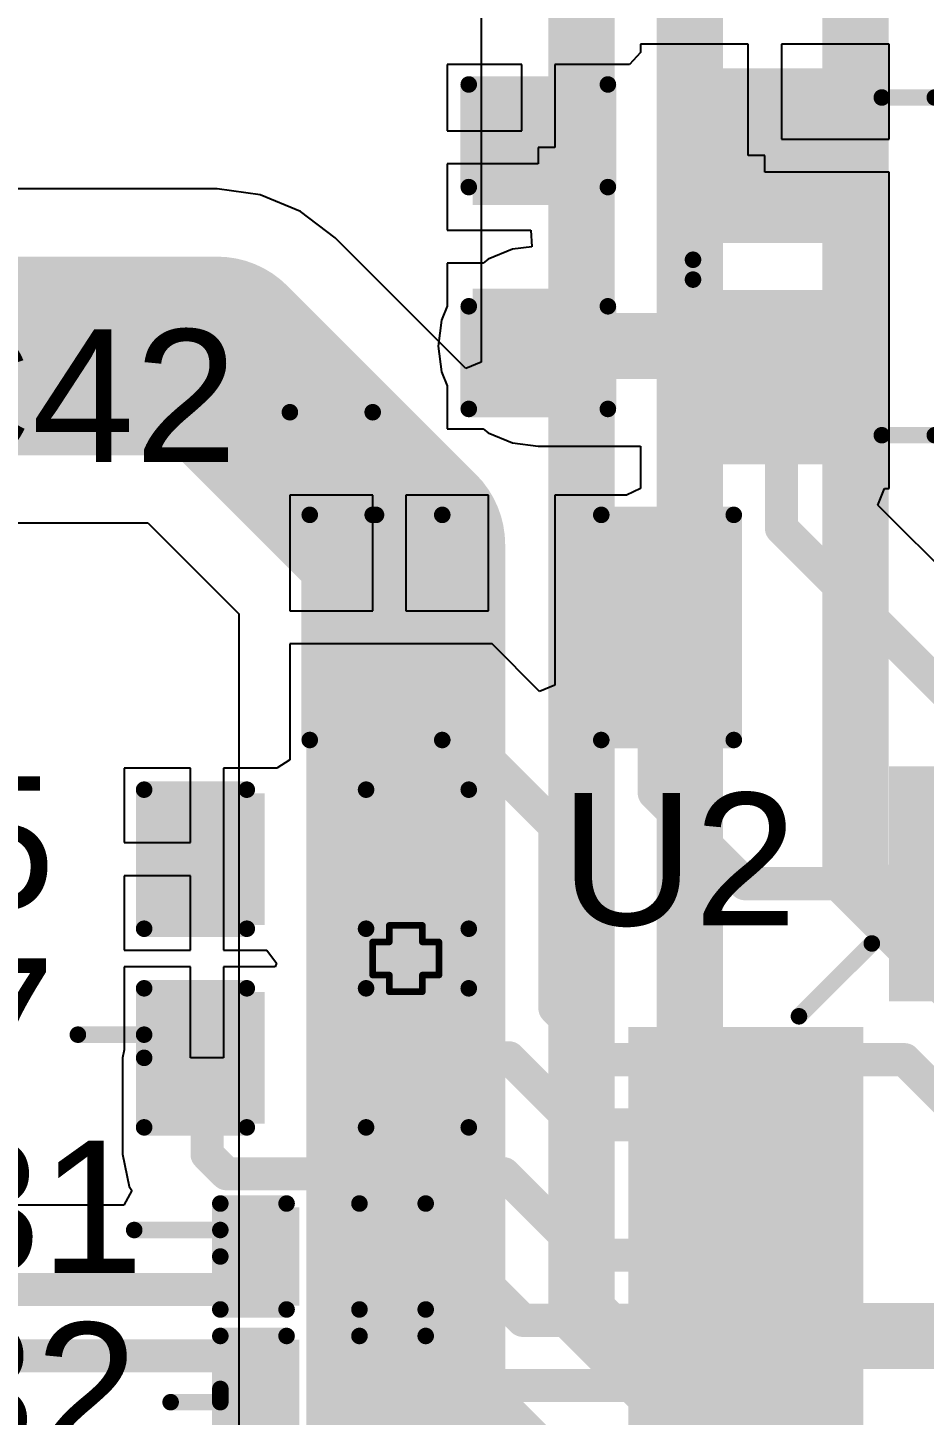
# Model space of a CAD drawing. Header units: millimetres. Extents: x -2.4 to 8.6, y -1 to 5.2.
# Drawn here: x 0.5809 to 0.8515, y 0.5521 to 0.9711 of the extents above; entities that cross this region are included whole.
import ezdxf

# ---------------------------------------------------------------- set-up
doc = ezdxf.new("R2010")
doc.units = ezdxf.units.MM
doc.header["$MEASUREMENT"] = 0
for name, color, linetype in [('BottomLayer', 5, 'Continuous'), ('BottomSolder', 6, 'Continuous'), ('DrillDrawing', 1, 'Continuous'), ('Mechanical2', 216, 'Continuous'), ('TopLayer', 1, 'Continuous'), ('TopOverlay', 2, 'Continuous'), ('TopPaste', 8, 'Continuous'), ('TopSolder', 216, 'Continuous'), ('ViaHoleLayer', 16, 'Continuous')]:
    doc.layers.add(name, color=color, linetype=linetype)
doc.styles.add('Arial', font='', dxfattribs={"height": 0.2})
doc.styles.get('Arial').set_extended_font_data('Arial')

# ---------------------------------------------------------------- blocks, each defined once
blk = doc.blocks.new('3TJ481920NYLBC_8')
at = {"layer": 'TopLayer'}
for points in [[(-0.07087, 0.05709), (-0.01575, 0.05709), (-0.01575, 0.00984), (-0.07087, 0.00984)], [(0.01575, 0.05709), (0.07087, 0.05709), (0.07087, 0.00984), (0.01575, 0.00984)], [(-0.07087, -0.00984), (-0.01575, -0.00984), (-0.01575, -0.05709), (-0.07087, -0.05709)], [(0.01575, -0.00984), (0.07087, -0.00984), (0.07087, -0.05709), (0.01575, -0.05709)]]:
    blk.add_hatch(color=1, dxfattribs=at).paths.add_polyline_path(points)
at = {"layer": 'TopPaste'}
for points in [[(-0.07087, 0.05709), (-0.01575, 0.05709), (-0.01575, 0.00984), (-0.07087, 0.00984)], [(0.01575, 0.05709), (0.07087, 0.05709), (0.07087, 0.00984), (0.01575, 0.00984)], [(-0.07087, -0.00984), (-0.01575, -0.00984), (-0.01575, -0.05709), (-0.07087, -0.05709)], [(0.01575, -0.00984), (0.07087, -0.00984), (0.07087, -0.05709), (0.01575, -0.05709)]]:
    blk.add_hatch(color=8, dxfattribs=at).paths.add_polyline_path(points)
at = {"layer": 'TopSolder'}
for points in [[(-0.07362, 0.05984), (-0.01299, 0.05984), (-0.01299, 0.00709), (-0.07362, 0.00709)], [(0.01299, 0.05984), (0.07362, 0.05984), (0.07362, 0.00709), (0.01299, 0.00709)], [(-0.07362, -0.00709), (-0.01299, -0.00709), (-0.01299, -0.05984), (-0.07362, -0.05984)], [(0.01299, -0.00709), (0.07362, -0.00709), (0.07362, -0.05984), (0.01299, -0.05984)]]:
    blk.add_hatch(color=216, dxfattribs=at).paths.add_polyline_path(points)
at = {"layer": 'TopOverlay', "const_width": 0.005}
for points in [[(0.008, 0.051), (-0.008, 0.051)], [(-0.065, 0.004), (-0.065, -0.002)], [(0.065, 0.004), (0.065, -0.002)], [(0.008, -0.051), (-0.008, -0.051)]]:
    blk.add_lwpolyline(points, dxfattribs=at)
at = {"layer": 'TopOverlay'}
for points, const_width in [([(-0.00925, 0.051, 1), (-0.00675, 0.051, 1)], 0.0025), ([(0.00675, 0.051, 1), (0.00925, 0.051, 1)], 0.0025), ([(-0.06625, 0.004, 1), (-0.06375, 0.004, 1)], 0.0025), ([(0.06375, 0.004, 1), (0.06625, 0.004, 1)], 0.0025), ([(-0.06625, -0.002, 1), (-0.06375, -0.002, 1)], 0.0025), ([(0.06375, -0.002, 1), (0.06625, -0.002, 1)], 0.0025), ([(-0.07784, -0.037, 1), (-0.08416, -0.037, 1)], 0.01), ([(-0.08666, -0.037, 1), (-0.08166, -0.037, 1)], 0.005), ([(-0.08034, -0.037, 1), (-0.07534, -0.037, 1)], 0.005), ([(-0.00925, -0.051, 1), (-0.00675, -0.051, 1)], 0.0025), ([(0.00675, -0.051, 1), (0.00925, -0.051, 1)], 0.0025)]:
    blk.add_lwpolyline(points, format="xyb", close=True, dxfattribs=dict(at, const_width=const_width))
blk = doc.blocks.new('32TQFP_10')
at = {"layer": 'TopLayer'}
for points in [[(-0.0748, 0.09055), (-0.0748, 0.15354), (-0.06299, 0.15354), (-0.06299, 0.09055)], [(-0.05512, 0.09055), (-0.05512, 0.15354), (-0.04331, 0.15354), (-0.04331, 0.09055)], [(-0.03543, 0.09055), (-0.03543, 0.15354), (-0.02362, 0.15354), (-0.02362, 0.09055)], [(-0.01575, 0.09055), (-0.01575, 0.15354), (-0.00394, 0.15354), (-0.00394, 0.09055)], [(0.00394, 0.09055), (0.00394, 0.15354), (0.01575, 0.15354), (0.01575, 0.09055)], [(0.02362, 0.09055), (0.02362, 0.15354), (0.03543, 0.15354), (0.03543, 0.09055)], [(0.04331, 0.09055), (0.04331, 0.15354), (0.05512, 0.15354), (0.05512, 0.09055)], [(0.06299, 0.09055), (0.06299, 0.15354), (0.0748, 0.15354), (0.0748, 0.09055)], [(-0.15354, 0.0748), (-0.09055, 0.0748), (-0.09055, 0.06299), (-0.15354, 0.06299)], [(0.09055, 0.0748), (0.15354, 0.0748), (0.15354, 0.06299), (0.09055, 0.06299)], [(-0.15354, 0.05512), (-0.09055, 0.05512), (-0.09055, 0.04331), (-0.15354, 0.04331)], [(0.09055, 0.05512), (0.15354, 0.05512), (0.15354, 0.04331), (0.09055, 0.04331)], [(-0.15354, 0.03543), (-0.09055, 0.03543), (-0.09055, 0.02362), (-0.15354, 0.02362)], [(0.09055, 0.03543), (0.15354, 0.03543), (0.15354, 0.02362), (0.09055, 0.02362)], [(-0.15354, 0.01575), (-0.09055, 0.01575), (-0.09055, 0.00394), (-0.15354, 0.00394)], [(0.09055, 0.01575), (0.15354, 0.01575), (0.15354, 0.00394), (0.09055, 0.00394)], [(-0.15354, -0.00394), (-0.09055, -0.00394), (-0.09055, -0.01575), (-0.15354, -0.01575)], [(0.09055, -0.00394), (0.15354, -0.00394), (0.15354, -0.01575), (0.09055, -0.01575)], [(-0.15354, -0.02362), (-0.09055, -0.02362), (-0.09055, -0.03543), (-0.15354, -0.03543)], [(0.09055, -0.02362), (0.15354, -0.02362), (0.15354, -0.03543), (0.09055, -0.03543)], [(-0.15354, -0.04331), (-0.09055, -0.04331), (-0.09055, -0.05512), (-0.15354, -0.05512)], [(0.09055, -0.04331), (0.15354, -0.04331), (0.15354, -0.05512), (0.09055, -0.05512)], [(-0.15354, -0.06299), (-0.09055, -0.06299), (-0.09055, -0.0748), (-0.15354, -0.0748)], [(0.09055, -0.06299), (0.15354, -0.06299), (0.15354, -0.0748), (0.09055, -0.0748)], [(-0.06299, -0.09055), (-0.06299, -0.15354), (-0.0748, -0.15354), (-0.0748, -0.09055)], [(-0.04331, -0.09055), (-0.04331, -0.15354), (-0.05512, -0.15354), (-0.05512, -0.09055)], [(-0.02362, -0.09055), (-0.02362, -0.15354), (-0.03543, -0.15354), (-0.03543, -0.09055)], [(-0.00394, -0.09055), (-0.00394, -0.15354), (-0.01575, -0.15354), (-0.01575, -0.09055)], [(0.01575, -0.09055), (0.01575, -0.15354), (0.00394, -0.15354), (0.00394, -0.09055)], [(0.03543, -0.09055), (0.03543, -0.15354), (0.02362, -0.15354), (0.02362, -0.09055)], [(0.05512, -0.09055), (0.05512, -0.15354), (0.04331, -0.15354), (0.04331, -0.09055)], [(0.0748, -0.09055), (0.0748, -0.15354), (0.06299, -0.15354), (0.06299, -0.09055)]]:
    blk.add_hatch(color=1, dxfattribs=at).paths.add_polyline_path(points)
at = {"layer": 'TopPaste'}
for points in [[(-0.0748, 0.09055), (-0.0748, 0.15354), (-0.06299, 0.15354), (-0.06299, 0.09055)], [(-0.05512, 0.09055), (-0.05512, 0.15354), (-0.04331, 0.15354), (-0.04331, 0.09055)], [(-0.03543, 0.09055), (-0.03543, 0.15354), (-0.02362, 0.15354), (-0.02362, 0.09055)], [(-0.01575, 0.09055), (-0.01575, 0.15354), (-0.00394, 0.15354), (-0.00394, 0.09055)], [(0.00394, 0.09055), (0.00394, 0.15354), (0.01575, 0.15354), (0.01575, 0.09055)], [(0.02362, 0.09055), (0.02362, 0.15354), (0.03543, 0.15354), (0.03543, 0.09055)], [(0.04331, 0.09055), (0.04331, 0.15354), (0.05512, 0.15354), (0.05512, 0.09055)], [(0.06299, 0.09055), (0.06299, 0.15354), (0.0748, 0.15354), (0.0748, 0.09055)], [(-0.15354, 0.0748), (-0.09055, 0.0748), (-0.09055, 0.06299), (-0.15354, 0.06299)], [(0.09055, 0.0748), (0.15354, 0.0748), (0.15354, 0.06299), (0.09055, 0.06299)], [(-0.15354, 0.05512), (-0.09055, 0.05512), (-0.09055, 0.04331), (-0.15354, 0.04331)], [(0.09055, 0.05512), (0.15354, 0.05512), (0.15354, 0.04331), (0.09055, 0.04331)], [(-0.15354, 0.03543), (-0.09055, 0.03543), (-0.09055, 0.02362), (-0.15354, 0.02362)], [(0.09055, 0.03543), (0.15354, 0.03543), (0.15354, 0.02362), (0.09055, 0.02362)], [(-0.15354, 0.01575), (-0.09055, 0.01575), (-0.09055, 0.00394), (-0.15354, 0.00394)], [(0.09055, 0.01575), (0.15354, 0.01575), (0.15354, 0.00394), (0.09055, 0.00394)], [(-0.15354, -0.00394), (-0.09055, -0.00394), (-0.09055, -0.01575), (-0.15354, -0.01575)], [(0.09055, -0.00394), (0.15354, -0.00394), (0.15354, -0.01575), (0.09055, -0.01575)], [(-0.15354, -0.02362), (-0.09055, -0.02362), (-0.09055, -0.03543), (-0.15354, -0.03543)], [(0.09055, -0.02362), (0.15354, -0.02362), (0.15354, -0.03543), (0.09055, -0.03543)], [(-0.15354, -0.04331), (-0.09055, -0.04331), (-0.09055, -0.05512), (-0.15354, -0.05512)], [(0.09055, -0.04331), (0.15354, -0.04331), (0.15354, -0.05512), (0.09055, -0.05512)], [(-0.15354, -0.06299), (-0.09055, -0.06299), (-0.09055, -0.0748), (-0.15354, -0.0748)], [(0.09055, -0.06299), (0.15354, -0.06299), (0.15354, -0.0748), (0.09055, -0.0748)], [(-0.06299, -0.09055), (-0.06299, -0.15354), (-0.0748, -0.15354), (-0.0748, -0.09055)], [(-0.04331, -0.09055), (-0.04331, -0.15354), (-0.05512, -0.15354), (-0.05512, -0.09055)], [(-0.02362, -0.09055), (-0.02362, -0.15354), (-0.03543, -0.15354), (-0.03543, -0.09055)], [(-0.00394, -0.09055), (-0.00394, -0.15354), (-0.01575, -0.15354), (-0.01575, -0.09055)], [(0.01575, -0.09055), (0.01575, -0.15354), (0.00394, -0.15354), (0.00394, -0.09055)], [(0.03543, -0.09055), (0.03543, -0.15354), (0.02362, -0.15354), (0.02362, -0.09055)], [(0.05512, -0.09055), (0.05512, -0.15354), (0.04331, -0.15354), (0.04331, -0.09055)], [(0.0748, -0.09055), (0.0748, -0.15354), (0.06299, -0.15354), (0.06299, -0.09055)]]:
    blk.add_hatch(color=8, dxfattribs=at).paths.add_polyline_path(points)
at = {"layer": 'TopSolder'}
for points in [[(-0.0788, 0.08655), (-0.0788, 0.15754), (-0.05899, 0.15754), (-0.05899, 0.08655)], [(-0.05912, 0.08655), (-0.05912, 0.15754), (-0.03931, 0.15754), (-0.03931, 0.08655)], [(-0.03943, 0.08655), (-0.03943, 0.15754), (-0.01962, 0.15754), (-0.01962, 0.08655)], [(-0.01975, 0.08655), (-0.01975, 0.15754), (0.00006, 0.15754), (0.00006, 0.08655)], [(-0.00006, 0.08655), (-0.00006, 0.15754), (0.01975, 0.15754), (0.01975, 0.08655)], [(0.01962, 0.08655), (0.01962, 0.15754), (0.03943, 0.15754), (0.03943, 0.08655)], [(0.03931, 0.08655), (0.03931, 0.15754), (0.05912, 0.15754), (0.05912, 0.08655)], [(0.05899, 0.08655), (0.05899, 0.15754), (0.0788, 0.15754), (0.0788, 0.08655)], [(-0.15754, 0.0788), (-0.08655, 0.0788), (-0.08655, 0.05899), (-0.15754, 0.05899)], [(0.08655, 0.0788), (0.15754, 0.0788), (0.15754, 0.05899), (0.08655, 0.05899)], [(-0.15754, 0.05912), (-0.08655, 0.05912), (-0.08655, 0.03931), (-0.15754, 0.03931)], [(0.08655, 0.05912), (0.15754, 0.05912), (0.15754, 0.03931), (0.08655, 0.03931)], [(-0.15754, 0.03943), (-0.08655, 0.03943), (-0.08655, 0.01962), (-0.15754, 0.01962)], [(0.08655, 0.03943), (0.15754, 0.03943), (0.15754, 0.01962), (0.08655, 0.01962)], [(-0.15754, 0.01975), (-0.08655, 0.01975), (-0.08655, -0.00006), (-0.15754, -0.00006)], [(0.08655, 0.01975), (0.15754, 0.01975), (0.15754, -0.00006), (0.08655, -0.00006)], [(-0.15754, 0.00006), (-0.08655, 0.00006), (-0.08655, -0.01975), (-0.15754, -0.01975)], [(0.08655, 0.00006), (0.15754, 0.00006), (0.15754, -0.01975), (0.08655, -0.01975)], [(-0.15754, -0.01962), (-0.08655, -0.01962), (-0.08655, -0.03943), (-0.15754, -0.03943)], [(0.08655, -0.01962), (0.15754, -0.01962), (0.15754, -0.03943), (0.08655, -0.03943)], [(-0.15754, -0.03931), (-0.08655, -0.03931), (-0.08655, -0.05912), (-0.15754, -0.05912)], [(0.08655, -0.03931), (0.15754, -0.03931), (0.15754, -0.05912), (0.08655, -0.05912)], [(-0.15754, -0.05899), (-0.08655, -0.05899), (-0.08655, -0.0788), (-0.15754, -0.0788)], [(0.08655, -0.05899), (0.15754, -0.05899), (0.15754, -0.0788), (0.08655, -0.0788)], [(-0.05899, -0.08655), (-0.05899, -0.15754), (-0.0788, -0.15754), (-0.0788, -0.08655)], [(-0.03931, -0.08655), (-0.03931, -0.15754), (-0.05912, -0.15754), (-0.05912, -0.08655)], [(-0.01962, -0.08655), (-0.01962, -0.15754), (-0.03943, -0.15754), (-0.03943, -0.08655)], [(0.00006, -0.08655), (0.00006, -0.15754), (-0.01975, -0.15754), (-0.01975, -0.08655)], [(0.01975, -0.08655), (0.01975, -0.15754), (-0.00006, -0.15754), (-0.00006, -0.08655)], [(0.03943, -0.08655), (0.03943, -0.15754), (0.01962, -0.15754), (0.01962, -0.08655)], [(0.05912, -0.08655), (0.05912, -0.15754), (0.03931, -0.15754), (0.03931, -0.08655)], [(0.0788, -0.08655), (0.0788, -0.15754), (0.05899, -0.15754), (0.05899, -0.08655)]]:
    blk.add_hatch(color=216, dxfattribs=at).paths.add_polyline_path(points)
at = {"layer": 'TopOverlay', "const_width": 0.005}
for points in [[(-0.082, 0.106), (-0.104, 0.084)], [(0.082, 0.106), (0.104, 0.084)], [(-0.10894, -0.08494), (-0.08694, -0.10694)], [(0.10895, -0.08494), (0.08694, -0.10694)]]:
    blk.add_lwpolyline(points, dxfattribs=at)
at = {"layer": 'TopOverlay'}
for points, const_width in [([(-0.08325, 0.106, 1), (-0.08075, 0.106, 1)], 0.0025), ([(0.08075, 0.106, 1), (0.08325, 0.106, 1)], 0.0025), ([(-0.129, 0.089, 1), (-0.139, 0.089, 1)], 0.01), ([(-0.1415, 0.089, 1), (-0.1365, 0.089, 1)], 0.005), ([(-0.1315, 0.089, 1), (-0.1265, 0.089, 1)], 0.005), ([(-0.10525, 0.084, 1), (-0.10275, 0.084, 1)], 0.0025), ([(0.10275, 0.084, 1), (0.10525, 0.084, 1)], 0.0025), ([(-0.11019, -0.08494, 1), (-0.10769, -0.08494, 1)], 0.0025), ([(0.10769, -0.08494, 1), (0.1102, -0.08494, 1)], 0.0025), ([(-0.08819, -0.10694, 1), (-0.08569, -0.10694, 1)], 0.0025), ([(0.08569, -0.10694, 1), (0.08819, -0.10694, 1)], 0.0025)]:
    blk.add_lwpolyline(points, format="xyb", close=True, dxfattribs=dict(at, const_width=const_width))
blk = doc.blocks.new('C___0805_35')
at = {"layer": 'TopLayer'}
for points in [[(-0.06, 0.03), (-0.02, 0.03), (-0.02, -0.03), (-0.06, -0.03)], [(0.02, 0.03), (0.06, 0.03), (0.06, -0.03), (0.02, -0.03)]]:
    blk.add_hatch(color=1, dxfattribs=at).paths.add_polyline_path(points)
at = {"layer": 'TopPaste'}
for points in [[(-0.06, 0.03), (-0.02, 0.03), (-0.02, -0.03), (-0.06, -0.03)], [(0.02, 0.03), (0.06, 0.03), (0.06, -0.03), (0.02, -0.03)]]:
    blk.add_hatch(color=8, dxfattribs=at).paths.add_polyline_path(points)
at = {"layer": 'TopSolder'}
for points in [[(-0.06276, 0.03276), (-0.01724, 0.03276), (-0.01724, -0.03276), (-0.06276, -0.03276)], [(0.01724, 0.03276), (0.06276, 0.03276), (0.06276, -0.03276), (0.01724, -0.03276)]]:
    blk.add_hatch(color=216, dxfattribs=at).paths.add_polyline_path(points)
at = {"layer": 'TopOverlay', "const_width": 0.005}
for points in [[(-0.064, 0.034), (-0.024, 0.034)], [(-0.064, -0.034), (-0.064, 0.034)], [(0.024, 0.034), (0.064, 0.034)], [(0.064, -0.034), (0.064, 0.034)], [(-0.064, -0.034), (-0.024, -0.034)], [(0.024, -0.034), (0.064, -0.034)]]:
    blk.add_lwpolyline(points, dxfattribs=at)
at = {"layer": 'TopOverlay', "const_width": 0.0025}
for points in [[(-0.06525, 0.034, 1), (-0.06275, 0.034, 1)], [(-0.06525, 0.034, 1), (-0.06275, 0.034, 1)], [(-0.02525, 0.034, 1), (-0.02275, 0.034, 1)], [(0.02275, 0.034, 1), (0.02525, 0.034, 1)], [(0.06275, 0.034, 1), (0.06525, 0.034, 1)], [(0.06275, 0.034, 1), (0.06525, 0.034, 1)], [(-0.06525, -0.034, 1), (-0.06275, -0.034, 1)], [(-0.06525, -0.034, 1), (-0.06275, -0.034, 1)], [(-0.02525, -0.034, 1), (-0.02275, -0.034, 1)], [(0.02275, -0.034, 1), (0.02525, -0.034, 1)], [(0.06275, -0.034, 1), (0.06525, -0.034, 1)], [(0.06275, -0.034, 1), (0.06525, -0.034, 1)]]:
    blk.add_lwpolyline(points, format="xyb", close=True, dxfattribs=at)
blk = doc.blocks.new('C___0603_37')
at = {"layer": 'TopLayer'}
for points in [[(-0.015, 0.0175), (-0.015, -0.0175), (-0.045, -0.0175), (-0.045, 0.0175)], [(0.045, 0.0175), (0.045, -0.0175), (0.015, -0.0175), (0.015, 0.0175)]]:
    blk.add_hatch(color=1, dxfattribs=at).paths.add_polyline_path(points)
at = {"layer": 'TopPaste'}
for points in [[(-0.015, 0.0175), (-0.015, -0.0175), (-0.045, -0.0175), (-0.045, 0.0175)], [(0.045, 0.0175), (0.045, -0.0175), (0.015, -0.0175), (0.015, 0.0175)]]:
    blk.add_hatch(color=8, dxfattribs=at).paths.add_polyline_path(points)
at = {"layer": 'TopSolder'}
for points in [[(-0.01264, 0.01986), (-0.01264, -0.01986), (-0.04736, -0.01986), (-0.04736, 0.01986)], [(0.04736, 0.01986), (0.04736, -0.01986), (0.01264, -0.01986), (0.01264, 0.01986)]]:
    blk.add_hatch(color=216, dxfattribs=at).paths.add_polyline_path(points)
at = {"layer": 'TopOverlay', "const_width": 0.005}
for points in [[(-0.018, 0.021), (-0.049, 0.021)], [(-0.049, -0.021), (-0.049, 0.021)], [(0.049, 0.021), (0.018, 0.021)], [(0.049, -0.021), (0.049, 0.021)], [(-0.018, -0.021), (-0.049, -0.021)], [(0.049, -0.021), (0.018, -0.021)]]:
    blk.add_lwpolyline(points, dxfattribs=at)
at = {"layer": 'TopOverlay', "const_width": 0.0025}
for points in [[(-0.05025, 0.021, 1), (-0.04775, 0.021, 1)], [(-0.05025, 0.021, 1), (-0.04775, 0.021, 1)], [(-0.01925, 0.021, 1), (-0.01675, 0.021, 1)], [(0.01675, 0.021, 1), (0.01925, 0.021, 1)], [(0.04775, 0.021, 1), (0.05025, 0.021, 1)], [(0.04775, 0.021, 1), (0.05025, 0.021, 1)], [(-0.05025, -0.021, 1), (-0.04775, -0.021, 1)], [(-0.05025, -0.021, 1), (-0.04775, -0.021, 1)], [(-0.01925, -0.021, 1), (-0.01675, -0.021, 1)], [(0.01675, -0.021, 1), (0.01925, -0.021, 1)], [(0.04775, -0.021, 1), (0.05025, -0.021, 1)], [(0.04775, -0.021, 1), (0.05025, -0.021, 1)]]:
    blk.add_lwpolyline(points, format="xyb", close=True, dxfattribs=at)
blk = doc.blocks.new('C___0603_40')
at = {"layer": 'TopLayer'}
for points in [[(-0.015, 0.0175), (-0.015, -0.0175), (-0.045, -0.0175), (-0.045, 0.0175)], [(0.045, 0.0175), (0.045, -0.0175), (0.015, -0.0175), (0.015, 0.0175)]]:
    blk.add_hatch(color=1, dxfattribs=at).paths.add_polyline_path(points)
at = {"layer": 'TopPaste'}
for points in [[(-0.015, 0.0175), (-0.015, -0.0175), (-0.045, -0.0175), (-0.045, 0.0175)], [(0.045, 0.0175), (0.045, -0.0175), (0.015, -0.0175), (0.015, 0.0175)]]:
    blk.add_hatch(color=8, dxfattribs=at).paths.add_polyline_path(points)
at = {"layer": 'TopSolder'}
for points in [[(-0.01264, 0.01986), (-0.01264, -0.01986), (-0.04736, -0.01986), (-0.04736, 0.01986)], [(0.04736, 0.01986), (0.04736, -0.01986), (0.01264, -0.01986), (0.01264, 0.01986)]]:
    blk.add_hatch(color=216, dxfattribs=at).paths.add_polyline_path(points)
at = {"layer": 'TopOverlay', "const_width": 0.005}
for points in [[(-0.018, 0.021), (-0.049, 0.021)], [(-0.049, 0.021), (-0.049, -0.021)], [(0.049, 0.021), (0.018, 0.021)], [(0.049, 0.021), (0.049, -0.021)], [(-0.018, -0.021), (-0.049, -0.021)], [(0.049, -0.021), (0.018, -0.021)]]:
    blk.add_lwpolyline(points, dxfattribs=at)
at = {"layer": 'TopOverlay', "const_width": 0.0025}
for points in [[(-0.05025, 0.021, 1), (-0.04775, 0.021, 1)], [(-0.05025, 0.021, 1), (-0.04775, 0.021, 1)], [(-0.01925, 0.021, 1), (-0.01675, 0.021, 1)], [(0.01675, 0.021, 1), (0.01925, 0.021, 1)], [(0.04775, 0.021, 1), (0.05025, 0.021, 1)], [(0.04775, 0.021, 1), (0.05025, 0.021, 1)], [(-0.05025, -0.021, 1), (-0.04775, -0.021, 1)], [(-0.05025, -0.021, 1), (-0.04775, -0.021, 1)], [(-0.01925, -0.021, 1), (-0.01675, -0.021, 1)], [(0.01675, -0.021, 1), (0.01925, -0.021, 1)], [(0.04775, -0.021, 1), (0.05025, -0.021, 1)], [(0.04775, -0.021, 1), (0.05025, -0.021, 1)]]:
    blk.add_lwpolyline(points, format="xyb", close=True, dxfattribs=at)
blk = doc.blocks.new('C___0603_42')
at = {"layer": 'TopLayer'}
for points in [[(-0.015, 0.0175), (-0.015, -0.0175), (-0.045, -0.0175), (-0.045, 0.0175)], [(0.045, 0.0175), (0.045, -0.0175), (0.015, -0.0175), (0.015, 0.0175)]]:
    blk.add_hatch(color=1, dxfattribs=at).paths.add_polyline_path(points)
at = {"layer": 'TopPaste'}
for points in [[(-0.015, 0.0175), (-0.015, -0.0175), (-0.045, -0.0175), (-0.045, 0.0175)], [(0.045, 0.0175), (0.045, -0.0175), (0.015, -0.0175), (0.015, 0.0175)]]:
    blk.add_hatch(color=8, dxfattribs=at).paths.add_polyline_path(points)
at = {"layer": 'TopSolder'}
for points in [[(-0.01264, 0.01986), (-0.01264, -0.01986), (-0.04736, -0.01986), (-0.04736, 0.01986)], [(0.04736, 0.01986), (0.04736, -0.01986), (0.01264, -0.01986), (0.01264, 0.01986)]]:
    blk.add_hatch(color=216, dxfattribs=at).paths.add_polyline_path(points)
at = {"layer": 'TopOverlay', "const_width": 0.005}
for points in [[(-0.018, 0.021), (-0.049, 0.021)], [(-0.049, 0.021), (-0.049, -0.021)], [(0.049, 0.021), (0.018, 0.021)], [(0.049, 0.021), (0.049, -0.021)], [(-0.018, -0.021), (-0.049, -0.021)], [(0.049, -0.021), (0.018, -0.021)]]:
    blk.add_lwpolyline(points, dxfattribs=at)
at = {"layer": 'TopOverlay', "const_width": 0.0025}
for points in [[(-0.05025, 0.021, 1), (-0.04775, 0.021, 1)], [(-0.05025, 0.021, 1), (-0.04775, 0.021, 1)], [(-0.01925, 0.021, 1), (-0.01675, 0.021, 1)], [(0.01675, 0.021, 1), (0.01925, 0.021, 1)], [(0.04775, 0.021, 1), (0.05025, 0.021, 1)], [(0.04775, 0.021, 1), (0.05025, 0.021, 1)], [(-0.05025, -0.021, 1), (-0.04775, -0.021, 1)], [(-0.05025, -0.021, 1), (-0.04775, -0.021, 1)], [(-0.01925, -0.021, 1), (-0.01675, -0.021, 1)], [(0.01675, -0.021, 1), (0.01925, -0.021, 1)], [(0.04775, -0.021, 1), (0.05025, -0.021, 1)], [(0.04775, -0.021, 1), (0.05025, -0.021, 1)]]:
    blk.add_lwpolyline(points, format="xyb", close=True, dxfattribs=at)
blk = doc.blocks.new('C___0402_45')
at = {"layer": 'TopLayer'}
for points in [[(-0.0275, -0.0125), (-0.0275, 0.0125), (-0.0095, 0.0125), (-0.0095, -0.0125)], [(0.0095, -0.0125), (0.0095, 0.0125), (0.0275, 0.0125), (0.0275, -0.0125)]]:
    blk.add_hatch(color=1, dxfattribs=at).paths.add_polyline_path(points)
at = {"layer": 'TopPaste'}
for points in [[(-0.0275, -0.0125), (-0.0275, 0.0125), (-0.0095, 0.0125), (-0.0095, -0.0125)], [(0.0095, -0.0125), (0.0095, 0.0125), (0.0275, 0.0125), (0.0275, -0.0125)]]:
    blk.add_hatch(color=8, dxfattribs=at).paths.add_polyline_path(points)
at = {"layer": 'TopSolder'}
for points in [[(-0.02986, -0.01486), (-0.02986, 0.01486), (-0.00714, 0.01486), (-0.00714, -0.01486)], [(0.00714, -0.01486), (0.00714, 0.01486), (0.02986, 0.01486), (0.02986, -0.01486)]]:
    blk.add_hatch(color=216, dxfattribs=at).paths.add_polyline_path(points)
at = {"layer": 'TopOverlay', "const_width": 0.005}
for points in [[(-0.031, -0.016), (-0.031, 0.016)], [(-0.031, 0.016), (-0.011, 0.016)], [(0.011, 0.016), (0.031, 0.016)], [(0.031, -0.016), (0.031, 0.016)], [(-0.031, -0.016), (-0.011, -0.016)], [(0.011, -0.016), (0.031, -0.016)]]:
    blk.add_lwpolyline(points, dxfattribs=at)
at = {"layer": 'TopOverlay', "const_width": 0.0025}
for points in [[(-0.03225, 0.016, 1), (-0.02975, 0.016, 1)], [(-0.03225, 0.016, 1), (-0.02975, 0.016, 1)], [(-0.01225, 0.016, 1), (-0.00975, 0.016, 1)], [(0.00975, 0.016, 1), (0.01225, 0.016, 1)], [(0.02975, 0.016, 1), (0.03225, 0.016, 1)], [(0.02975, 0.016, 1), (0.03225, 0.016, 1)], [(-0.03225, -0.016, 1), (-0.02975, -0.016, 1)], [(-0.03225, -0.016, 1), (-0.02975, -0.016, 1)], [(-0.01225, -0.016, 1), (-0.00975, -0.016, 1)], [(0.00975, -0.016, 1), (0.01225, -0.016, 1)], [(0.02975, -0.016, 1), (0.03225, -0.016, 1)], [(0.02975, -0.016, 1), (0.03225, -0.016, 1)]]:
    blk.add_lwpolyline(points, format="xyb", close=True, dxfattribs=at)
blk = doc.blocks.new('C___0402_46')
at = {"layer": 'TopLayer'}
for points in [[(-0.0275, -0.0125), (-0.0275, 0.0125), (-0.0095, 0.0125), (-0.0095, -0.0125)], [(0.0095, -0.0125), (0.0095, 0.0125), (0.0275, 0.0125), (0.0275, -0.0125)]]:
    blk.add_hatch(color=1, dxfattribs=at).paths.add_polyline_path(points)
at = {"layer": 'TopPaste'}
for points in [[(-0.0275, -0.0125), (-0.0275, 0.0125), (-0.0095, 0.0125), (-0.0095, -0.0125)], [(0.0095, -0.0125), (0.0095, 0.0125), (0.0275, 0.0125), (0.0275, -0.0125)]]:
    blk.add_hatch(color=8, dxfattribs=at).paths.add_polyline_path(points)
at = {"layer": 'TopSolder'}
for points in [[(-0.02986, -0.01486), (-0.02986, 0.01486), (-0.00714, 0.01486), (-0.00714, -0.01486)], [(0.00714, -0.01486), (0.00714, 0.01486), (0.02986, 0.01486), (0.02986, -0.01486)]]:
    blk.add_hatch(color=216, dxfattribs=at).paths.add_polyline_path(points)
at = {"layer": 'TopOverlay', "const_width": 0.005}
for points in [[(-0.031, -0.016), (-0.031, 0.016)], [(-0.031, 0.016), (-0.011, 0.016)], [(0.011, 0.016), (0.031, 0.016)], [(0.031, -0.016), (0.031, 0.016)], [(-0.031, -0.016), (-0.011, -0.016)], [(0.011, -0.016), (0.031, -0.016)]]:
    blk.add_lwpolyline(points, dxfattribs=at)
at = {"layer": 'TopOverlay', "const_width": 0.0025}
for points in [[(-0.03225, 0.016, 1), (-0.02975, 0.016, 1)], [(-0.03225, 0.016, 1), (-0.02975, 0.016, 1)], [(-0.01225, 0.016, 1), (-0.00975, 0.016, 1)], [(0.00975, 0.016, 1), (0.01225, 0.016, 1)], [(0.02975, 0.016, 1), (0.03225, 0.016, 1)], [(0.02975, 0.016, 1), (0.03225, 0.016, 1)], [(-0.03225, -0.016, 1), (-0.02975, -0.016, 1)], [(-0.03225, -0.016, 1), (-0.02975, -0.016, 1)], [(-0.01225, -0.016, 1), (-0.00975, -0.016, 1)], [(0.00975, -0.016, 1), (0.01225, -0.016, 1)], [(0.02975, -0.016, 1), (0.03225, -0.016, 1)], [(0.02975, -0.016, 1), (0.03225, -0.016, 1)]]:
    blk.add_lwpolyline(points, format="xyb", close=True, dxfattribs=at)

msp = doc.modelspace()

# ---------------------------------------------------------------- hatches: boundary and pattern name
at = {"layer": 'BottomLayer'}
h = msp.add_hatch(color=5, dxfattribs=at)
edge = h.paths.add_edge_path()
edge.add_arc((0.695, 0.69), 0.01181, 0, 360)
at = {"layer": 'BottomSolder'}
h = msp.add_hatch(color=6, dxfattribs=at)
edge = h.paths.add_edge_path()
edge.add_arc((0.695, 0.69), 0.01581, 0, 360)
at = {"layer": 'TopLayer'}
h = msp.add_hatch(color=1, dxfattribs=at)
edge = h.paths.add_edge_path()
edge.add_arc((0.695, 0.69), 0.01181, 0, 360)
at = {"layer": 'TopSolder'}
h = msp.add_hatch(color=216, dxfattribs=at)
edge = h.paths.add_edge_path()
edge.add_arc((0.695, 0.69), 0.01581, 0, 360)
at = {"layer": 'ViaHoleLayer'}
h = msp.add_hatch(color=16, dxfattribs=at)
edge = h.paths.add_edge_path()
edge.add_arc((0.695, 0.69), 0.00591, 0, 360)

# ---------------------------------------------------------------- linework, layer by layer
at = {"layer": 'BottomLayer'}
for p, q in [((0.71774, 1.10088), (0.71774, 0.87011)), ((0.638, 0.92243), (0.144, 0.92243)), ((0.65105, 0.92071), (0.638, 0.92243)), ((0.66322, 0.91567), (0.65105, 0.92071)), ((0.67366, 0.90766), (0.66322, 0.91567)), ((0.71312, 0.8682), (0.67366, 0.90766)), ((0.71774, 0.87011), (0.71312, 0.8682)), ((0.16489, 0.82157), (0.61711, 0.82157)), ((0.61711, 0.82157), (0.64457, 0.79411)), ((0.64457, 0.79411), (0.64457, 0.69)), ((0.64457, 0.69), (0.64457, 0.549))]:
    msp.add_line(p, q, dxfattribs=at)
for points, const_width in [([(0.83071, 0.71429), (0.83071, 1.13071)], 0.02), ([(0.78071, 0.60929), (0.78071, 1.12973)], 0.02), ([(0.748, 0.583), (0.748, 1.11342)], 0.02), ([(0.144, 0.872), (0.638, 0.872)], 0.06), ([(0.638, 0.872), (0.695, 0.815)], 0.06), ([(0.695, 0.69), (0.695, 0.815)], 0.06), ([(0.83071, 0.71429), (0.90984, 0.63516)], 0.02), ([(0.695, 0.549), (0.695, 0.69)], 0.06), ([(0.78071, 0.60929), (0.814, 0.576)], 0.02), ([(0.748, 0.583), (0.792, 0.539)], 0.02), ([(0.814, 0.576), (1.033, 0.576)], 0.02), ([(0.695, 0.549), (0.767, 0.477)], 0.06)]:
    msp.add_lwpolyline(points, dxfattribs=dict(at, const_width=const_width))
for points, const_width in [([(0.623, 0.872, 1), (0.653, 0.872, 1)], 0.03), ([(0.623, 0.872, 1), (0.653, 0.872, 1)], 0.03), ([(0.68, 0.815, 1), (0.71, 0.815, 1)], 0.03), ([(0.68, 0.815, 1), (0.71, 0.815, 1)], 0.03), ([(0.82571, 0.71429, 1), (0.83571, 0.71429, 1)], 0.01), ([(0.82571, 0.71429, 1), (0.83571, 0.71429, 1)], 0.01), ([(0.68, 0.69, 1), (0.71, 0.69, 1)], 0.03), ([(0.68, 0.69, 1), (0.71, 0.69, 1)], 0.03), ([(0.77571, 0.60929, 1), (0.78571, 0.60929, 1)], 0.01), ([(0.77571, 0.60929, 1), (0.78571, 0.60929, 1)], 0.01), ([(0.743, 0.583, 1), (0.753, 0.583, 1)], 0.01), ([(0.743, 0.583, 1), (0.753, 0.583, 1)], 0.01), ([(0.809, 0.576, 1), (0.819, 0.576, 1)], 0.01), ([(0.809, 0.576, 1), (0.819, 0.576, 1)], 0.01), ([(0.68, 0.549, 1), (0.71, 0.549, 1)], 0.03), ([(0.68, 0.549, 1), (0.71, 0.549, 1)], 0.03)]:
    msp.add_lwpolyline(points, format="xyb", close=True, dxfattribs=dict(at, const_width=const_width))
at = {"layer": 'DrillDrawing', "const_width": 0.002}
for points in [[(0.69, 0.695), (0.69, 0.7)], [(0.69, 0.7), (0.7, 0.7)], [(0.7, 0.695), (0.7, 0.7)], [(0.685, 0.685), (0.685, 0.695)], [(0.685, 0.695), (0.69, 0.695)], [(0.7, 0.695), (0.705, 0.695)], [(0.705, 0.685), (0.705, 0.695)], [(0.685, 0.685), (0.69, 0.685)], [(0.69, 0.68), (0.69, 0.685)], [(0.7, 0.685), (0.705, 0.685)], [(0.7, 0.68), (0.7, 0.685)], [(0.69, 0.68), (0.7, 0.68)]]:
    msp.add_lwpolyline(points, dxfattribs=at)
at = {"layer": 'DrillDrawing', "const_width": 0.001}
for points in [[(0.6895, 0.7, 1), (0.6905, 0.7, 1)], [(0.6895, 0.7, 1), (0.6905, 0.7, 1)], [(0.6995, 0.7, 1), (0.7005, 0.7, 1)], [(0.6995, 0.7, 1), (0.7005, 0.7, 1)], [(0.6845, 0.695, 1), (0.6855, 0.695, 1)], [(0.6845, 0.695, 1), (0.6855, 0.695, 1)], [(0.6895, 0.695, 1), (0.6905, 0.695, 1)], [(0.6895, 0.695, 1), (0.6905, 0.695, 1)], [(0.6995, 0.695, 1), (0.7005, 0.695, 1)], [(0.6995, 0.695, 1), (0.7005, 0.695, 1)], [(0.7045, 0.695, 1), (0.7055, 0.695, 1)], [(0.7045, 0.695, 1), (0.7055, 0.695, 1)], [(0.6845, 0.685, 1), (0.6855, 0.685, 1)], [(0.6845, 0.685, 1), (0.6855, 0.685, 1)], [(0.6895, 0.685, 1), (0.6905, 0.685, 1)], [(0.6895, 0.685, 1), (0.6905, 0.685, 1)], [(0.6995, 0.685, 1), (0.7005, 0.685, 1)], [(0.6995, 0.685, 1), (0.7005, 0.685, 1)], [(0.7045, 0.685, 1), (0.7055, 0.685, 1)], [(0.7045, 0.685, 1), (0.7055, 0.685, 1)], [(0.6895, 0.68, 1), (0.6905, 0.68, 1)], [(0.6895, 0.68, 1), (0.6905, 0.68, 1)], [(0.6995, 0.68, 1), (0.7005, 0.68, 1)], [(0.6995, 0.68, 1), (0.7005, 0.68, 1)]]:
    msp.add_lwpolyline(points, format="xyb", close=True, dxfattribs=at)
at = {"layer": 'Mechanical2', "const_width": 0.01}
msp.add_lwpolyline([(1.33424, 2.13536, -6.230382), (0.47179, 2.13624)], format="xyb", dxfattribs=at)
at = {"layer": 'TopLayer'}
for p, q in [((0.79839, 0.96614), (0.76583, 0.96614)), ((0.76583, 0.96614), (0.76583, 0.96362)), ((0.79839, 0.93252), (0.79839, 0.96614)), ((0.84094, 0.96614), (0.80839, 0.96614)), ((0.80839, 0.96614), (0.80839, 0.93752)), ((0.84094, 0.93752), (0.84094, 0.96614)), ((0.73, 0.96), (0.7075, 0.96)), ((0.7075, 0.96), (0.7075, 0.94)), ((0.73, 0.94), (0.73, 0.96)), ((0.76083, 0.96), (0.74, 0.96)), ((0.74, 0.96), (0.74, 0.935)), ((0.7625, 0.96), (0.76083, 0.96)), ((0.76583, 0.96362), (0.7625, 0.96)), ((0.7075, 0.94), (0.73, 0.94)), ((0.74, 0.935), (0.735, 0.935)), ((0.735, 0.935), (0.735, 0.93)), ((0.80839, 0.93752), (0.84094, 0.93752)), ((0.80339, 0.93252), (0.79839, 0.93252)), ((0.80339, 0.92752), (0.80339, 0.93252)), ((0.735, 0.93), (0.7075, 0.93)), ((0.7075, 0.93), (0.7075, 0.91)), ((0.84094, 0.92752), (0.80339, 0.92752)), ((0.84094, 0.8989), (0.84094, 0.92752)), ((0.7075, 0.91), (0.73271, 0.91)), ((0.73271, 0.91), (0.73303, 0.905)), ((0.71987, 0.90121), (0.7183, 0.9)), ((0.72717, 0.90423), (0.71987, 0.90121)), ((0.73303, 0.905), (0.72717, 0.90423)), ((0.7183, 0.9), (0.7075, 0.9)), ((0.7075, 0.9), (0.7075, 0.887)), ((0.84094, 0.83197), (0.84094, 0.8989)), ((0.7075, 0.887), (0.70577, 0.88283)), ((0.70577, 0.88283), (0.70474, 0.875)), ((0.70474, 0.875), (0.70577, 0.86717)), ((0.70577, 0.86717), (0.7075, 0.863)), ((0.7075, 0.863), (0.7075, 0.85)), ((0.7075, 0.85), (0.7183, 0.85)), ((0.7183, 0.85), (0.71987, 0.84879)), ((0.71987, 0.84879), (0.72717, 0.84577)), ((0.72717, 0.84577), (0.735, 0.84474)), ((0.735, 0.84474), (0.76583, 0.84474)), ((0.76583, 0.84474), (0.76583, 0.83197)), ((0.685, 0.83), (0.66, 0.83)), ((0.66, 0.83), (0.66, 0.795)), ((0.685, 0.795), (0.685, 0.83)), ((0.72, 0.83), (0.695, 0.83)), ((0.695, 0.83), (0.695, 0.795)), ((0.72, 0.795), (0.72, 0.83)), ((0.76164, 0.83), (0.74, 0.83)), ((0.74, 0.83), (0.74, 0.77258)), ((0.76583, 0.83197), (0.76164, 0.83)), ((0.83747, 0.82697), (0.83954, 0.83197)), ((0.83954, 0.83197), (0.84094, 0.83197)), ((0.86817, 0.79627), (0.83747, 0.82697)), ((0.66, 0.795), (0.685, 0.795)), ((0.695, 0.795), (0.72, 0.795)), ((0.72105, 0.785), (0.66, 0.785)), ((0.66, 0.785), (0.66, 0.7525)), ((0.73538, 0.77067), (0.72105, 0.785)), ((0.74, 0.77258), (0.73538, 0.77067)), ((0.66, 0.7525), (0.66, 0.75)), ((0.63, 0.7475), (0.61, 0.7475)), ((0.61, 0.7475), (0.61, 0.725)), ((0.63, 0.725), (0.63, 0.7475)), ((0.65604, 0.7475), (0.64, 0.7475)), ((0.64, 0.7475), (0.64, 0.72)), ((0.66, 0.75), (0.65604, 0.7475)), ((0.61, 0.725), (0.63, 0.725)), ((0.64, 0.72), (0.64, 0.6925)), ((0.63, 0.715), (0.61, 0.715)), ((0.61, 0.715), (0.61, 0.6925)), ((0.63, 0.6925), (0.63, 0.715)), ((0.61, 0.6925), (0.63, 0.6925)), ((0.64, 0.6925), (0.65305, 0.6925)), ((0.65305, 0.6925), (0.65598, 0.6886)), ((0.63, 0.6875), (0.61, 0.6875)), ((0.61, 0.6875), (0.61, 0.66246)), ((0.63, 0.66), (0.63, 0.6875)), ((0.6556, 0.6875), (0.64, 0.6875)), ((0.64, 0.6875), (0.64, 0.66)), ((0.65598, 0.6886), (0.6556, 0.6875)), ((0.61, 0.66246), (0.60951, 0.66)), ((0.60951, 0.66), (0.60951, 0.63086)), ((0.64, 0.66), (0.63, 0.66)), ((0.60951, 0.63086), (0.61145, 0.6211)), ((0.61145, 0.6211), (0.61225, 0.6199)), ((0.61225, 0.6199), (0.6099, 0.61549)), ((0.6099, 0.61549), (0.31284, 0.61549))]:
    msp.add_line(p, q, dxfattribs=at)
for points, const_width in [([(0.80215, 0.93376), (0.80339, 0.93252)], 0.02), ([(0.735, 0.875), (0.79398, 0.875)], 0.02), ([(0.79398, 0.875), (0.80339, 0.86559)], 0.01), ([(0.80339, 0.86559), (0.80839, 0.86059)], 0.01), ([(0.80839, 0.82), (0.80839, 0.86059)], 0.01), ([(0.80839, 0.82), (0.87047, 0.75791)], 0.01), ([(0.69, 0.78), (0.69, 0.79)], 0.01), ([(0.77, 0.74), (0.77, 0.79)], 0.01), ([(0.69, 0.78), (0.74, 0.73)], 0.01), ([(0.77, 0.74), (0.7974, 0.7126)], 0.01), ([(0.74, 0.675), (0.74, 0.73)], 0.01), ([(0.695, 0.69), (0.695, 0.72)], 0.025), ([(0.7974, 0.7126), (0.85079, 0.7126)], 0.01), ([(0.695, 0.66), (0.695, 0.69)], 0.025), ([(0.74, 0.675), (0.75555, 0.65945)], 0.01), ([(0.635, 0.63086), (0.635, 0.66)], 0.01), ([(0.695, 0.66), (0.72616, 0.66)], 0.01), ([(0.72616, 0.66), (0.7464, 0.63976)], 0.01), ([(0.75555, 0.65945), (0.79764, 0.65945)], 0.01), ([(0.79764, 0.65945), (0.84555, 0.65945)], 0.01), ([(0.84555, 0.65945), (0.865, 0.64)], 0.01), ([(0.7464, 0.63976), (0.79764, 0.63976)], 0.01), ([(0.635, 0.63086), (0.64086, 0.625)], 0.01), ([(0.64086, 0.625), (0.72455, 0.625)], 0.01), ([(0.72455, 0.625), (0.74916, 0.60039)], 0.01), ([(0.6515, 0.5965), (0.6515, 0.6)], 0.01), ([(0.6885, 0.6), (0.69065, 0.59785)], 0.01), ([(0.74916, 0.60039), (0.79764, 0.60039)], 0.01), ([(0.645, 0.59), (0.6515, 0.5965)], 0.01), ([(0.69065, 0.59785), (0.7132, 0.59785)], 0.01), ([(0.7132, 0.59785), (0.73034, 0.58071)], 0.01), ([(0.57303, 0.59), (0.645, 0.59)], 0.01), ([(0.73034, 0.58071), (0.79764, 0.58071)], 0.01), ([(0.5084, 0.57), (0.645, 0.57)], 0.01), ([(0.645, 0.57), (0.6515, 0.5635)], 0.01), ([(0.6515, 0.56), (0.6515, 0.5635)], 0.01), ([(0.6885, 0.56), (0.68952, 0.56102)], 0.01), ([(0.68952, 0.56102), (0.79764, 0.56102)], 0.01)]:
    msp.add_lwpolyline(points, dxfattribs=dict(at, const_width=const_width))
for points, const_width in [([(0.79715, 0.93376, 1), (0.80715, 0.93376, 1)], 0.01), ([(0.79839, 0.93252, 1), (0.80839, 0.93252, 1)], 0.01), ([(0.73, 0.875, 1), (0.74, 0.875, 1)], 0.01), ([(0.78898, 0.875, 1), (0.79898, 0.875, 1)], 0.01), ([(0.79148, 0.875, 1), (0.79648, 0.875, 1)], 0.005), ([(0.80089, 0.86559, 1), (0.80589, 0.86559, 1)], 0.005), ([(0.80089, 0.86559, 1), (0.80589, 0.86559, 1)], 0.005), ([(0.80589, 0.86059, 1), (0.81089, 0.86059, 1)], 0.005), ([(0.80589, 0.86059, 1), (0.81089, 0.86059, 1)], 0.005), ([(0.80589, 0.82, 1), (0.81089, 0.82, 1)], 0.005), ([(0.80589, 0.82, 1), (0.81089, 0.82, 1)], 0.005), ([(0.6875, 0.79, 1), (0.6925, 0.79, 1)], 0.005), ([(0.7675, 0.79, 1), (0.7725, 0.79, 1)], 0.005), ([(0.6875, 0.78, 1), (0.6925, 0.78, 1)], 0.005), ([(0.6875, 0.78, 1), (0.6925, 0.78, 1)], 0.005), ([(0.7675, 0.74, 1), (0.7725, 0.74, 1)], 0.005), ([(0.7675, 0.74, 1), (0.7725, 0.74, 1)], 0.005), ([(0.7375, 0.73, 1), (0.7425, 0.73, 1)], 0.005), ([(0.7375, 0.73, 1), (0.7425, 0.73, 1)], 0.005), ([(0.68875, 0.72, 1), (0.70125, 0.72, 1)], 0.0125), ([(0.7949, 0.7126, 1), (0.7999, 0.7126, 1)], 0.005), ([(0.7949, 0.7126, 1), (0.7999, 0.7126, 1)], 0.005), ([(0.84829, 0.7126, 1), (0.85329, 0.7126, 1)], 0.005), ([(0.68875, 0.69, 1), (0.70125, 0.69, 1)], 0.0125), ([(0.68875, 0.69, 1), (0.70125, 0.69, 1)], 0.0125), ([(0.7375, 0.675, 1), (0.7425, 0.675, 1)], 0.005), ([(0.7375, 0.675, 1), (0.7425, 0.675, 1)], 0.005), ([(0.68875, 0.66, 1), (0.70125, 0.66, 1)], 0.0125), ([(0.6325, 0.66, 1), (0.6375, 0.66, 1)], 0.005), ([(0.6925, 0.66, 1), (0.6975, 0.66, 1)], 0.005), ([(0.72366, 0.66, 1), (0.72866, 0.66, 1)], 0.005), ([(0.72366, 0.66, 1), (0.72866, 0.66, 1)], 0.005), ([(0.75305, 0.65945, 1), (0.75805, 0.65945, 1)], 0.005), ([(0.75305, 0.65945, 1), (0.75805, 0.65945, 1)], 0.005), ([(0.79514, 0.65945, 1), (0.80014, 0.65945, 1)], 0.005), ([(0.79514, 0.65945, 1), (0.80014, 0.65945, 1)], 0.005), ([(0.84305, 0.65945, 1), (0.84805, 0.65945, 1)], 0.005), ([(0.84305, 0.65945, 1), (0.84805, 0.65945, 1)], 0.005), ([(0.7439, 0.63976, 1), (0.7489, 0.63976, 1)], 0.005), ([(0.7439, 0.63976, 1), (0.7489, 0.63976, 1)], 0.005), ([(0.79514, 0.63976, 1), (0.80014, 0.63976, 1)], 0.005), ([(0.6325, 0.63086, 1), (0.6375, 0.63086, 1)], 0.005), ([(0.6325, 0.63086, 1), (0.6375, 0.63086, 1)], 0.005), ([(0.63836, 0.625, 1), (0.64336, 0.625, 1)], 0.005), ([(0.63836, 0.625, 1), (0.64336, 0.625, 1)], 0.005), ([(0.72205, 0.625, 1), (0.72705, 0.625, 1)], 0.005), ([(0.72205, 0.625, 1), (0.72705, 0.625, 1)], 0.005), ([(0.649, 0.6, 1), (0.654, 0.6, 1)], 0.005), ([(0.686, 0.6, 1), (0.691, 0.6, 1)], 0.005), ([(0.74666, 0.60039, 1), (0.75166, 0.60039, 1)], 0.005), ([(0.74666, 0.60039, 1), (0.75166, 0.60039, 1)], 0.005), ([(0.79514, 0.60039, 1), (0.80014, 0.60039, 1)], 0.005), ([(0.649, 0.5965, 1), (0.654, 0.5965, 1)], 0.005), ([(0.649, 0.5965, 1), (0.654, 0.5965, 1)], 0.005), ([(0.68815, 0.59785, 1), (0.69315, 0.59785, 1)], 0.005), ([(0.68815, 0.59785, 1), (0.69315, 0.59785, 1)], 0.005), ([(0.7107, 0.59785, 1), (0.7157, 0.59785, 1)], 0.005), ([(0.7107, 0.59785, 1), (0.7157, 0.59785, 1)], 0.005), ([(0.6425, 0.59, 1), (0.6475, 0.59, 1)], 0.005), ([(0.6425, 0.59, 1), (0.6475, 0.59, 1)], 0.005), ([(0.72784, 0.58071, 1), (0.73284, 0.58071, 1)], 0.005), ([(0.72784, 0.58071, 1), (0.73284, 0.58071, 1)], 0.005), ([(0.79514, 0.58071, 1), (0.80014, 0.58071, 1)], 0.005), ([(0.6425, 0.57, 1), (0.6475, 0.57, 1)], 0.005), ([(0.6425, 0.57, 1), (0.6475, 0.57, 1)], 0.005), ([(0.649, 0.5635, 1), (0.654, 0.5635, 1)], 0.005), ([(0.649, 0.5635, 1), (0.654, 0.5635, 1)], 0.005), ([(0.68702, 0.56102, 1), (0.69202, 0.56102, 1)], 0.005), ([(0.68702, 0.56102, 1), (0.69202, 0.56102, 1)], 0.005), ([(0.79514, 0.56102, 1), (0.80014, 0.56102, 1)], 0.005), ([(0.649, 0.56, 1), (0.654, 0.56, 1)], 0.005), ([(0.686, 0.56, 1), (0.691, 0.56, 1)], 0.005)]:
    msp.add_lwpolyline(points, format="xyb", close=True, dxfattribs=dict(at, const_width=const_width))
at = {"layer": 'TopOverlay', "const_width": 0.005}
for points in [[(0.66, 0.855), (0.685, 0.855)], [(0.685, 0.824), (0.685, 0.855)], [(0.685, 0.824), (0.686, 0.824)], [(0.596, 0.667), (0.616, 0.667)], [(0.616, 0.66), (0.616, 0.667)], [(0.613, 0.608), (0.639, 0.608)], [(0.639, 0.6), (0.639, 0.608)], [(0.639, 0.556), (0.639, 0.56)], [(0.624, 0.556), (0.639, 0.556)]]:
    msp.add_lwpolyline(points, dxfattribs=at)
at = {"layer": 'TopOverlay', "const_width": 0.0025}
for points in [[(0.65875, 0.855, 1), (0.66125, 0.855, 1)], [(0.68375, 0.855, 1), (0.68625, 0.855, 1)], [(0.68375, 0.855, 1), (0.68625, 0.855, 1)], [(0.68375, 0.824, 1), (0.68625, 0.824, 1)], [(0.68375, 0.824, 1), (0.68625, 0.824, 1)], [(0.68475, 0.824, 1), (0.68725, 0.824, 1)], [(0.59475, 0.667, 1), (0.59725, 0.667, 1)], [(0.61475, 0.667, 1), (0.61725, 0.667, 1)], [(0.61475, 0.667, 1), (0.61725, 0.667, 1)], [(0.61475, 0.66, 1), (0.61725, 0.66, 1)], [(0.61175, 0.608, 1), (0.61425, 0.608, 1)], [(0.63775, 0.608, 1), (0.64025, 0.608, 1)], [(0.63775, 0.608, 1), (0.64025, 0.608, 1)], [(0.63775, 0.6, 1), (0.64025, 0.6, 1)], [(0.63775, 0.56, 1), (0.64025, 0.56, 1)], [(0.62275, 0.556, 1), (0.62525, 0.556, 1)], [(0.63775, 0.556, 1), (0.64025, 0.556, 1)], [(0.63775, 0.556, 1), (0.64025, 0.556, 1)]]:
    msp.add_lwpolyline(points, format="xyb", close=True, dxfattribs=at)

# ---------------------------------------------------------------- block references
for name, p, rotation in [('C___0603_37', (0.735, 0.905), 270), ('3TJ481920NYLBC_8', (0.84669, 0.89906), 180), ('32TQFP_10', (0.91968, 0.59055), 90), ('C___0603_42', (0.665, 0.72), 180), ('C___0603_40', (0.665, 0.66), 180)]:
    msp.add_blockref(name, p, dxfattribs=dict(rotation=rotation))
for name, p in [('C___0805_35', (0.73, 0.79)), ('C___0402_46', (0.67, 0.6)), ('C___0402_45', (0.67, 0.56))]:
    msp.add_blockref(name, p)

# ---------------------------------------------------------------- texts
at = {"layer": 'TopOverlay', "style": 'Arial'}
for s, p in [('C42', (0.54168, 0.84001)), ('C35', (0.48668, 0.70501)), ('U2', (0.74168, 0.70001)), ('C37', (0.48668, 0.65001)), ('C31', (0.51335, 0.59501)), ('C32', (0.51168, 0.54001))]:
    msp.add_text(s, height=0.04, dxfattribs=at).set_placement(p)

doc.saveas('drawing.dxf')
